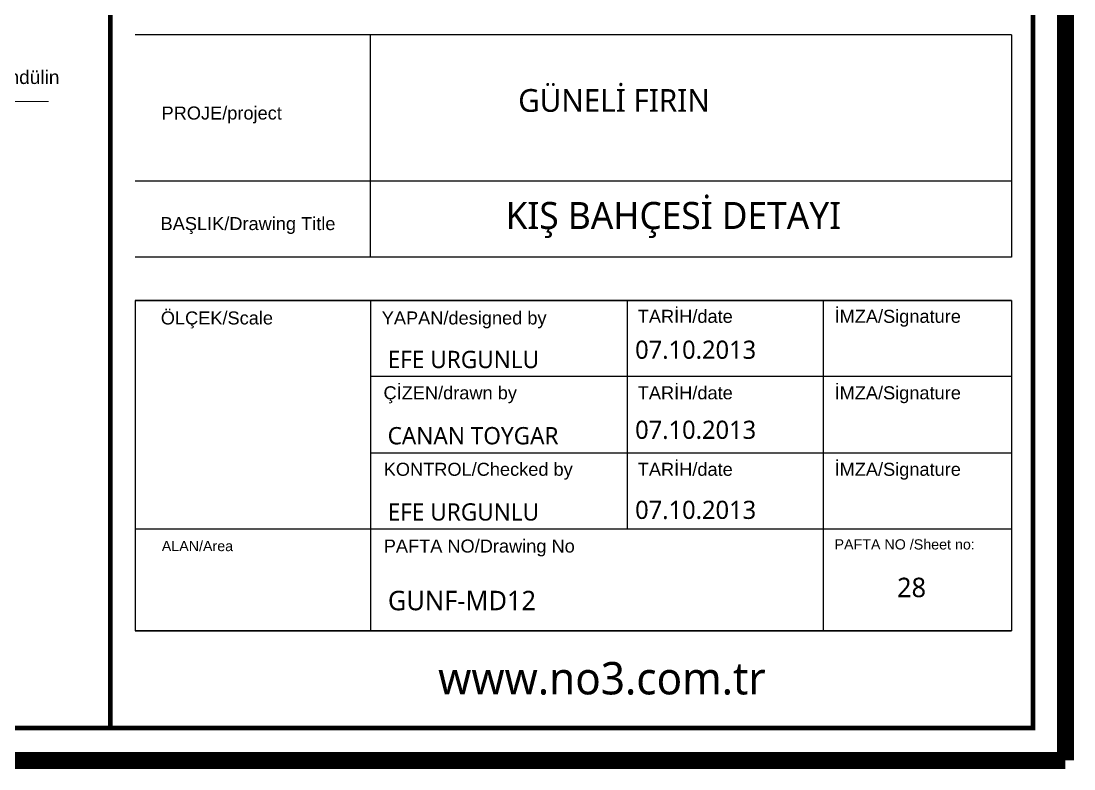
# Model space of a CAD drawing. Header units: millimetres. Extents: x 54215 to 67697, y 23496 to 56611.
# Drawn here: x 58004.7 to 58467.7, y 25019.6 to 25348.7 of the extents above; entities that cross this region are included whole.
import ezdxf
from ezdxf.enums import TextEntityAlignment as Align

# ---------------------------------------------------------------- set-up
doc = ezdxf.new("R2010")
doc.units = ezdxf.units.MM
for name, color, linetype, lineweight in [('no3_lejand', 255, 'Continuous', 13), ('no3_yazı duvar', 152, 'Continuous', 0), ('t_yazı', 154, 'Continuous', 25)]:
    doc.layers.add(name, color=color, linetype=linetype, lineweight=lineweight)
doc.styles.add('ARIALT', font='arial.ttf', dxfattribs={"height": 10})
doc.styles.get("Standard").update_dxf_attribs({"font": 'arial.ttf'})

msp = doc.modelspace()

# ---------------------------------------------------------------- linework, layer by layer
at = {"color": 250}
for p, q in [((58440.192, 25342.648), (58054.934, 25342.648)), ((58158.383, 25244.823), (58158.383, 25342.648)), ((58440.192, 25342.648), (58440.192, 25244.823)), ((58054.934, 25278.374), (58440.192, 25278.374)), ((58440.192, 25244.823), (58054.934, 25244.823)), ((58054.934, 25225.798), (58054.934, 25080.41)), ((58440.192, 25225.798), (58054.934, 25225.798)), ((58054.934, 25225.798), (58440.192, 25225.798)), ((58158.383, 25225.798), (58158.383, 25080.41)), ((58271.182, 25225.798), (58271.182, 25125.145)), ((58357.439, 25225.798), (58357.439, 25080.41)), ((58440.192, 25225.798), (58440.192, 25080.41)), ((58440.192, 25192.247), (58158.383, 25192.247)), ((58158.383, 25158.696), (58440.192, 25158.696)), ((58440.192, 25125.145), (58054.934, 25125.145)), ((58054.934, 25080.41), (58440.192, 25080.41)), ((58440.192, 25080.41), (58054.934, 25080.41))]:
    msp.add_line(p, q, dxfattribs=at)
at = {"color": 252, "const_width": 2.031}
msp.add_lwpolyline([(58449.655, 25652.068, -0.4142136), (58440.109, 25642.522), (58079.769, 25642.522, 0.4142136), (58055.905, 25618.658), (58055.905, 25386.707, 0.4142136), (58079.769, 25362.843), (58440.109, 25362.843, -0.4142136), (58449.655, 25353.298), (58449.655, 25037.653), (54573.424, 25037.653), (54573.424, 26157.017), (58449.655, 26157.017), (58449.655, 25652.068)], format="xyb", dxfattribs=at)
msp.add_lwpolyline([(58043.973, 25037.653), (58043.973, 26157.017)], dxfattribs=at)
at = {"layer": 'no3_lejand', "color": 1, "const_width": 7.466}
msp.add_lwpolyline([(58463.973, 25023.335), (54559.106, 25023.335), (54559.106, 26171.335), (58463.973, 26171.335), (58463.973, 25652.068, -0.4142136), (58440.109, 25628.204), (58079.769, 25628.204, 0.4142136), (58070.223, 25618.658), (58070.223, 25386.707, 0.4142136), (58079.769, 25377.162), (58440.109, 25377.162, -0.4142136), (58463.973, 25353.298), (58463.973, 25023.335)], format="xyb", dxfattribs=at)
at = {"layer": 'no3_yazı duvar'}
msp.add_lwpolyline([(57894.182, 25295.278), (57933.598, 25313.394), (58016.7, 25313.394)], dxfattribs=at)

# ---------------------------------------------------------------- texts
at = {"color": 7}
for s, insert, char_height, width, attachment_point in [('{\\fLucida Sans Unicode|b0|i0|c162|p34;GÜNELİ FIRIN}', (58265.431, 25313.721, 0), 9.99, 250.24294, 5), ('{\\fLucida Sans Unicode|b0|i0|c162|p34;KIŞ BAHÇESİ DETAYI}', (58291.556, 25261.161), 11.90258, 221.73465, 5), ('{\\fLucida Sans Unicode|b0|i0|c162|p34;07.10.2013}', (58274.743, 25204.021), 7.992, 305.67367, 4), ('{\\fLucida Sans Unicode|b0|i0|c162|p34;EFE URGUNLU}', (58165.91, 25199.751), 7.61003, 291.06434, 4), ('{\\fLucida Sans Unicode|b0|i0|c162|p34;CANAN TOYGAR }', (58165.89, 25166.2), 7.61003, 291.06434, 4), ('{\\fLucida Sans Unicode|b0|i0|c162|p34;07.10.2013}', (58274.743, 25168.786), 7.992, 305.67367, 4), ('{\\fLucida Sans Unicode|b0|i0|c162|p34;07.10.2013}', (58274.743, 25133.551), 7.992, 305.67367, 4), ('{\\fLucida Sans Unicode|b0|i0|c162|p34;EFE URGUNLU}', (58165.91, 25132.649), 7.61003, 291.06434, 4), ('{\\fLucida Sans Unicode|b0|i0|c162|p34;28}', (58389.919, 25099.42), 8.56129, 291.06434, 4), ('{\\fLucida Sans Unicode|b0|i0|c162|p34;GUNF-MD12}', (58166.013, 25093.65), 8.56129, 291.06434, 4), ('{\\fLucida Sans Unicode|b0|i0|c162|p34;www.no3.com.tr}', (58260.136, 25059.395), 14.26881, 221.73465, 5)]:
    msp.add_mtext(s, dxfattribs=dict(at, insert=insert, char_height=char_height, width=width, attachment_point=attachment_point))
at = {"layer": 'no3_yazı duvar', "insert": (57961.463, 25327.028), "char_height": 6, "width": 143.81258, "attachment_point": 1}
msp.add_mtext('galvaniz ondülin', dxfattribs=at)
at = {"layer": 't_yazı', "linetype": 'Continuous', "style": 'ARIALT'}
msp.add_text('ALAN/Area', height=4.488, dxfattribs=at).set_placement((58082.26, 25117.705), align=Align.MIDDLE_CENTER)
at = {"layer": 't_yazı', "style": 'ARIALT'}
msp.add_text('PAFTA NO/Drawing No', height=5.72609, dxfattribs=at).set_placement((58206.188, 25117.705), align=Align.MIDDLE_CENTER)
for s, insert, char_height, width, attachment_point in [('PROJE/project', (58092.925, 25311.119), 5.72609, 106.50483, 2), ('BAŞLIK/Drawing Title', (58104.5, 25262.464), 5.72609, 106.50483, 2), ('ÖLÇEK/Scale', (58090.819, 25220.929), 5.72609, 38.68086, 2), ('YAPAN/designed by', (58199.544, 25220.929), 5.72609, 106.50483, 2), ('TARİH/date', (58275.892, 25221.655), 5.7261, 43.55768, 1), ('İMZA/Signature', (58362.43, 25221.655), 5.72609, 43.55768, 1), ('ÇİZEN/drawn by', (58193.417, 25187.995), 5.72609, 106.50483, 2), ('TARİH/date', (58275.892, 25187.995), 5.7261, 43.55768, 1), ('İMZA/Signature', (58362.43, 25187.995), 5.72609, 43.55768, 1), ('TARİH/date', (58275.892, 25154.334), 5.7261, 43.55768, 1), ('İMZA/Signature', (58362.43, 25154.334), 5.72609, 43.55768, 1), ('KONTROL/Checked by', (58164.182, 25154.334), 5.72609, 95.68179, 1)]:
    msp.add_mtext(s, dxfattribs=dict(at, insert=insert, char_height=char_height, width=width, attachment_point=attachment_point))
at = {"layer": 't_yazı', "linetype": 'Continuous', "insert": (58362.43, 25120.674), "char_height": 4.48802, "width": 107.49716, "attachment_point": 1, "style": 'ARIALT'}
msp.add_mtext('PAFTA NO /Sheet no:', dxfattribs=at)

doc.saveas('drawing.dxf')
